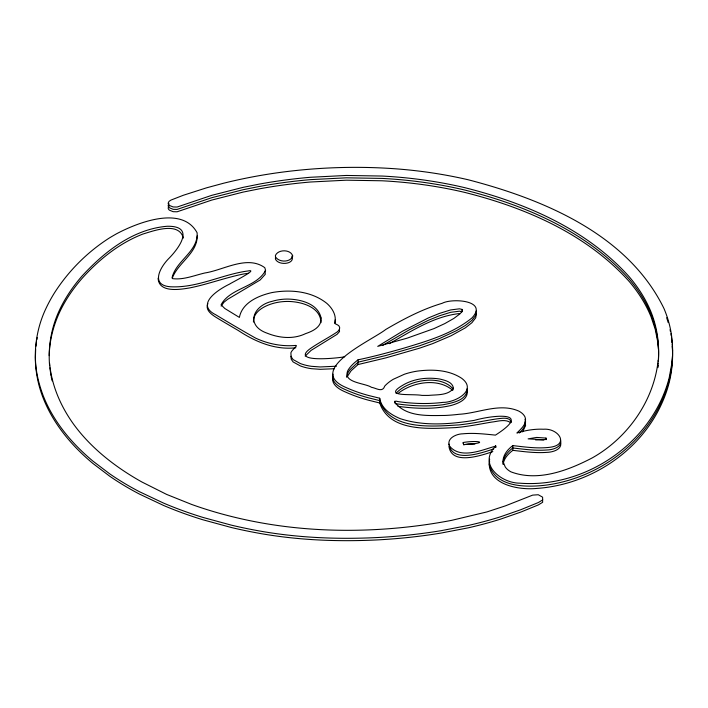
<?xml version="1.0" encoding="UTF-8"?>
<svg xmlns="http://www.w3.org/2000/svg" width="708" height="708" viewBox="0 0 708 708"><rect width="100%" height="100%" fill="white"/><g stroke="black" fill="none" stroke-linecap="round" stroke-linejoin="round"><path stroke-width="1.06" d="M158.088 278.156C158.76 293.156 180.08 289.554 190.054 287.846C208.064 284.182 225.365 277.651 243.375 274.031A52.56 30.347 0 0 1 247.667 273.394L248.614 273.279M35.4 357.425L35.657 349.425M320.972 322.68C320.759 306.502 300.192 301.316 286.997 301.44A32.772 18.921 0 0 0 272.288 303.661C263.889 306.183 253.075 311.901 253.446 322.06M658.254 361.062C659.599 344.486 657.254 327.698 651.112 312.228A287.979 166.265 0 0 0 629.315 276.872C586.737 229.348 525.593 202.913 464.82 187.682A285.005 164.548 0 0 0 382.125 176.044L346.362 175.451L310.458 177.274A327.353 188.992 0 0 0 259.464 184.071L243.127 187.346L211.763 195.328L177.097 207.046L173.168 206.957L169.469 205.453A6.284 3.628 0 0 1 168.194 203.072L169.026 201.399L170.902 200.107L183.354 195.258L206.479 187.85L223.277 183.31A339.238 195.859 0 0 1 276.005 172.991C315.343 167.398 355.257 165.938 394.887 168.752A297.024 171.486 0 0 1 432.252 172.911A296.502 171.186 0 0 1 468.324 179.797C543.549 199.337 627.925 234.419 664.015 308.608A300.502 173.495 0 0 1 671.388 334.397C673.529 349.557 672.91 365.133 669.219 380.001A329.486 190.222 0 0 1 661.706 401.286C640.944 447.244 594.711 478.997 545.072 485.245C526.124 487.378 496.166 487.449 489.325 465.138M658.36 361.434C659.52 345.504 656.927 329.45 651.112 314.591A287.979 166.265 0 0 0 629.315 279.244C586.737 231.711 525.593 205.285 464.82 190.054A285.005 164.548 0 0 0 382.125 178.416L346.362 177.823L310.458 179.637A327.353 188.992 0 0 0 259.464 186.443L243.127 189.717L211.763 197.7L177.097 209.418L173.168 209.32L169.469 207.816A6.284 3.628 0 0 1 168.194 205.444L169.026 203.771M49.233 355.646C49.471 340.619 53.33 325.857 59.587 312.246A313.414 180.947 0 0 1 81.756 278.731C98.642 259.854 118.997 243.304 142.804 234.083C154.123 230.675 178.823 221.365 183.39 238.056M672.476 355.991L671.865 363.222L669.219 377.638A329.486 190.222 0 0 1 661.706 398.914C637.483 452.306 578.153 487.777 519.672 483.166C501.131 483.13 477.493 464.112 495.635 446.12C482.927 449.58 461.023 459.731 449.695 446.288C445.836 438.429 456.51 433.836 462.784 433.818C473.67 432.73 484.617 434.039 495.45 435.119C533.602 410.667 492.918 415.092 474.28 420.375C449.854 424.198 424.11 426.526 400.259 418.667C391.241 414.888 381.338 408.72 379.7 398.232L368.249 395.4A118.926 68.667 0 0 1 345.991 387.506C304.891 369.93 371.62 340.557 385.718 329.494C403.649 318.981 422.242 309.201 442.234 303.281C451.881 297.962 488.662 300.21 471.935 317.954C452.35 333.84 427.366 341.026 403.613 348.221C388.542 352.495 373.408 356.637 358.053 359.806C354.239 362.788 350.469 366.045 347.982 370.257C341.849 382.904 365.116 382.966 371.505 387.329C376.09 387.966 382.515 393.002 384.745 386.064A51.206 29.568 0 0 1 393.259 379.293L404.436 374.222A51.746 29.878 0 0 1 417.401 371.098C432.34 369.169 448.907 369.762 461.811 378.391C477.891 390.524 454.89 402.604 443.084 402.365C428.11 404.233 412.906 403.719 397.984 401.586C394.922 400.445 393.524 401.613 396.268 404.1C408.419 417.127 428.49 415.516 444.757 415.472A112.324 64.853 0 0 0 459.041 414.286C478.696 413.26 499.414 402.648 518.707 411.047A21.125 12.195 0 0 1 525 416.95C527.531 423.614 521.008 428.836 516.902 433.013C525.469 430.375 534.46 428.809 543.443 429.234C558.196 427.942 569.949 444.633 550.063 447.27C537.646 448.837 525.159 447.005 512.831 445.598C506.928 449.899 501.768 456.589 503.184 464.324M335.211 322.901L335.229 319.777M448.952 444.093C452.014 463.758 482.449 452.633 493.83 448.872M448.952 446.465C451.81 465.775 481.617 455.288 492.83 451.615M35.993 346.185L36.444 341.867M658.148 360.691C653.714 401.179 627.518 438.031 592.277 457.881C568.117 470.475 537.797 482.077 510.893 471.829A23.072 13.319 0 0 1 505.22 466.908L503.184 461.952M657.59 367.408L658.148 363.054M657.865 367.602L658.148 365.425M346.61 377.24L347.982 372.629L349.867 369.824L358.053 362.177L385.754 355.54L419.694 345.761L439.102 338.725L456.377 330.724L465.36 325.468L471.935 320.326L475.741 315.405L476.351 311.069M489.653 459.147C485.201 484.36 518.283 490.325 536.708 488.431C589.428 484.83 639.793 452.217 661.706 403.657A329.486 190.222 0 0 0 669.219 382.373C672.122 370.603 673.211 358.398 672.237 346.309M489.201 464.545L489.653 461.519M332.972 374.143C330.671 382.391 339.663 387.267 345.982 389.878A118.926 68.667 0 0 0 368.249 397.772L379.7 400.604C389.869 431.075 433.694 426.269 458.704 424.933C471.51 423.623 484.104 420.817 496.821 418.879C501.459 418.428 509.663 416.481 511.406 422.251M332.972 376.506C330.671 384.763 339.663 389.63 345.982 392.25A118.926 68.667 0 0 0 368.249 400.144L379.7 402.976C389.843 432.756 430.853 428.579 455.766 427.588C467.749 426.552 479.546 424.145 491.387 422.127C497.68 421.508 505.114 418.64 510.778 422.738M36.843 339.743L37.232 337.619M503.14 461.722C504.043 455.934 508.309 451.394 512.831 447.969C524.088 449.27 535.443 450.846 546.806 449.996C552.523 449.89 562.922 447.146 560.435 439.5M503.14 464.094C504.043 458.297 508.309 453.757 512.831 450.341C524.088 451.642 535.443 453.217 546.806 452.368C552.523 452.262 562.922 449.518 560.435 441.863M207.869 303.573C204.771 310.378 212.365 315.087 217.321 318.104C224.33 322.335 231.392 326.476 238.463 330.618C255.358 341.805 275.164 350.186 295.847 347.778M172.256 278.244C177.876 262.712 197.302 253.579 197.231 235.906M347.256 376.656L351.088 370.78L358.053 364.549L385.754 357.912L419.694 348.132L432.659 343.637L451.04 335.787L465.36 327.839L471.935 322.698L475.741 317.777L476.351 313.44M221.126 306.113L223.958 302.228L227.693 299.272L260.163 279.987L265.252 274.35L265.058 270.934M305.175 356.089L311.095 350.389L337.088 334.326L339.521 331.548L339.424 329.043M522.601 431.853L525.593 425.481L525 421.694M169.026 206.143L168.194 207.816A6.284 3.628 0 0 0 169.469 210.188L173.168 211.692L177.097 211.789L211.763 200.072L243.127 192.089L259.464 188.815A327.353 188.992 0 0 1 310.458 182.009L346.362 180.186L382.134 180.788A285.005 164.548 0 0 1 464.82 192.426C525.593 207.656 586.737 234.083 629.315 281.607A287.979 166.265 0 0 1 651.112 316.963L655.227 329.282L657.732 341.822L658.44 349.451M396.064 393.285C408.419 379.63 441.42 374.028 453.341 389.329M519.309 432.986C522.938 429.632 527.141 424.57 525 419.322M398.454 393.152C413.083 381.798 438.146 377.7 452.81 390.382M382.807 345.318L409.472 329.707L428.278 320.335L439.403 315.795L450.598 312.316L459.51 311.184L462.067 311.777L462.067 309.414L459.51 308.812L450.598 309.945L439.403 313.423L428.278 317.963L402.533 331.194L377.727 346.371L407.206 338.141L433.951 328.618L444.783 323.6L453.819 318.45L460.005 313.83L461.696 311.909L462.413 310.299L462.067 309.414M389.32 343.69C411.366 331.247 433.809 316.334 459.51 313.547M463.475 444.801L468.298 444.022L474.926 444.058M344.752 356.726C341.398 357.744 289.829 363.682 309.909 348.885C318.219 343.044 327.3 338.415 335.796 332.857C338.026 331.618 340.999 328.884 339.123 326.167C337.973 324.724 335.973 324.353 334.574 323.317C337.105 315.865 332.309 308.139 326.822 303.369C311.6 291.165 290.484 289.183 271.854 292.599C258.597 295.625 242.233 302.52 239.384 317.414L224.834 308.511L221.073 304.821C229.967 287.82 256.73 287.519 265.589 270.332L264.783 267.677C247.181 254.853 223.604 270.111 204.939 272.961C194.39 275.377 183.637 280.023 172.655 278.66L172.088 277.66C175.956 260.632 198.337 251.579 197.116 232.79C182 204.78 136.936 222.931 116.501 233.808A316.29 182.602 0 0 0 109.581 237.844C87.491 251.898 68.499 270.899 54.41 292.962A345.354 199.391 0 0 0 45.816 308.785C32.727 336.406 31.869 369.443 43.108 397.843A325.76 188.08 0 0 0 71.57 442.987A320.22 184.876 0 0 0 92.952 463.501L109.652 476.165A305.219 176.221 0 0 0 139.467 494.087L163.521 505.441A317.609 183.372 0 0 0 203.046 519.822L231.41 527.531A332.397 191.903 0 0 0 263.712 534.089C301.139 540.354 339.256 541.762 377.125 539.921A349.38 201.709 0 0 0 440.88 533.097L468.112 527.858A279.669 161.468 0 0 0 500.344 519.203L520.672 512.132L538.346 504.91L542.655 502.299L542.602 499.547M535.584 439.907L543.983 439.889M336.45 366.204L320.193 366.956L311.431 366.31A34.798 20.09 0 0 1 300.342 363.549L293.103 359.567L291.218 356.859L290.926 353.85C289.643 351.336 298.732 345.265 295.847 345.416C282.138 346.708 268.093 343.92 255.641 338.123C242.225 330.574 228.967 322.742 215.781 314.786C194.682 304.396 218.622 289.28 229.852 283.97C228.684 284.147 260.845 268.111 247.667 271.022A52.56 30.347 0 0 0 243.375 271.66C218.94 276.031 195.612 288.147 170.345 286.767C149.839 285.182 160.371 266.783 169.203 258.101C179.301 247.72 195.275 225.87 167.362 226.25C133.113 228.994 104.067 251.977 81.756 276.359A313.414 180.947 0 0 0 59.596 309.874C51.348 327.229 47.967 346.619 49.604 365.744M334.477 368.726L320.193 369.319L311.431 368.682A34.798 20.09 0 0 1 300.342 365.921L293.103 361.938L291.218 359.221L290.926 356.221M395.303 403.622C411.109 405.923 427.207 406.773 443.084 404.737C452.058 402.976 467.599 400.436 467.271 388.533M397.984 406.33C415.401 408.666 433.358 409.463 450.607 405.604C457.58 403.71 468.192 399.861 467.271 390.896M546.018 438.093L536.673 437.429L528.115 438.863L543.293 439.73L546.319 439.287L546.018 438.093L546.018 439.668M291.926 256.163C295.44 264.385 278.439 265.881 275.492 259.19L275.412 257.88M51.224 376.86L52.18 380.895M49.604 363.372C51.569 384.993 60.375 405.507 72.827 423.136A303.157 175.026 0 0 0 97.262 450.376A300.484 173.478 0 0 0 141.883 481.989L166.628 494.414L191.487 504.388A303.068 174.973 0 0 0 242.685 519.132C294.378 530.655 347.885 532.823 400.524 527.717A342.796 197.913 0 0 0 451.757 520.327L486.9 511.937L505.45 505.848L532.664 495.122L538.257 494.733L542.602 497.175L542.655 499.936L538.346 502.538L520.672 509.76L500.344 516.84A279.669 161.468 0 0 1 468.112 525.486L440.88 530.726A349.38 201.709 0 0 1 377.125 537.549C339.256 539.399 301.139 537.983 263.712 531.717A332.397 191.903 0 0 1 231.41 525.159L203.046 517.451A317.609 183.372 0 0 1 163.513 503.069L139.467 491.715A305.219 176.221 0 0 1 109.652 473.794L92.952 461.129A320.22 184.876 0 0 1 78.19 447.642A325.76 188.08 0 0 1 43.117 395.471C38.568 383.364 35.471 370.532 35.418 357.549M49.879 367.771L50.985 375.851M671.511 337.787L671.998 341.884M671.511 340.159L671.75 342.212M672.237 343.938L672.6 351.141M512.831 445.598L512.831 450.341M495.795 445.907L495.795 447.491M495.591 445.881L495.591 447.456M394.719 401.241L394.719 402.817M379.7 398.232L379.7 402.976M358.053 359.806L358.053 364.549M666.626 317.733A300.502 173.495 0 0 1 668.193 322.591M670.042 329.645A300.502 173.495 0 0 1 670.476 331.68M670.874 333.707A300.502 173.495 0 0 1 671.228 335.751M321.078 317.998C321.742 327.034 312.706 331.229 305.591 333.627C293.537 339.459 279.492 338.141 267.359 333.282C244.95 325.547 253.066 305.458 272.288 301.289A32.772 18.921 0 0 1 286.997 299.068C299.909 299.086 318.007 303.396 321.078 317.998M292.714 255.977C290.74 262.633 278.855 262.624 275.492 256.818L275.412 255.508C278.102 249.083 290.855 249.269 292.714 255.977M463.041 442.889L463.705 444.553C489.892 443.093 479.396 439.978 463.475 442.429L463.041 442.889M453.394 388.232C448.297 395.666 436.827 394.56 428.694 395.409A175.504 101.324 0 0 1 421.897 395.391C411.534 393.471 380.4 397.657 404.525 384.232C415.171 378.506 427.853 377.152 439.686 379.01C444.712 380.231 452.775 381.913 453.394 388.232"/></g></svg>
